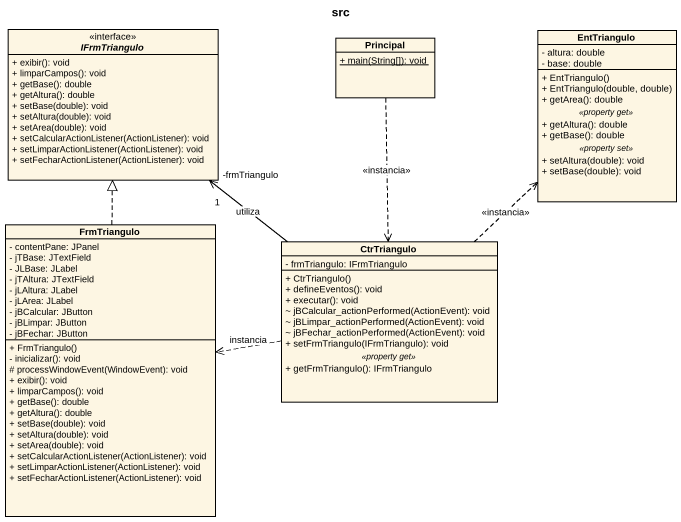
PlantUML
@startuml
title src
hide circle
hide empty members
skinparam classAttributeIconSize 0
interface IFrmTriangulo <<interface>> {
  + exibir(): void
  + limparCampos(): void
  + getBase(): double
  + getAltura(): double
  + setBase(double): void
  + setAltura(double): void
  + setArea(double): void
  + setCalcularActionListener(ActionListener): void
  + setLimparActionListener(ActionListener): void
  + setFecharActionListener(ActionListener): void
}
class Principal {
  {static} + main(String[]): void
}
class EntTriangulo {
  - altura: double
  - base: double
  --
  + EntTriangulo()
  + EntTriangulo(double, double)
  + getArea(): double
  .. <<property get>> ..
  + getAltura(): double
  + getBase(): double
  .. <<property set>> ..
  + setAltura(double): void
  + setBase(double): void
}
class FrmTriangulo {
  - contentPane: JPanel
  - jTBase: JTextField
  - JLBase: JLabel
  - jTAltura: JTextField
  - jLAltura: JLabel
  - jLArea: JLabel
  - jBCalcular: JButton
  - jBLimpar: JButton
  - jBFechar: JButton
  + FrmTriangulo()
  - inicializar(): void
  # processWindowEvent(WindowEvent): void
  + exibir(): void
  + limparCampos(): void
  + getBase(): double
  + getAltura(): double
  + setBase(double): void
  + setAltura(double): void
  + setArea(double): void
  + setCalcularActionListener(ActionListener): void
  + setLimparActionListener(ActionListener): void
  + setFecharActionListener(ActionListener): void
}
class CtrTriangulo {
  - frmTriangulo: IFrmTriangulo
  --
  + CtrTriangulo()
  + defineEventos(): void
  + executar(): void
  ~ jBCalcular_actionPerformed(ActionEvent): void
  ~ jBLimpar_actionPerformed(ActionEvent): void
  ~ jBFechar_actionPerformed(ActionEvent): void
  + setFrmTriangulo(IFrmTriangulo): void
  .. <<property get>> ..
  + getFrmTriangulo(): IFrmTriangulo
}
Principal ..> CtrTriangulo : <<instancia>>
FrmTriangulo .up.|> IFrmTriangulo
CtrTriangulo -up-> "-frmTriangulo\n1" IFrmTriangulo : utiliza
CtrTriangulo .up.> EntTriangulo : <<instancia>>
CtrTriangulo .left.> FrmTriangulo : instancia
@enduml
